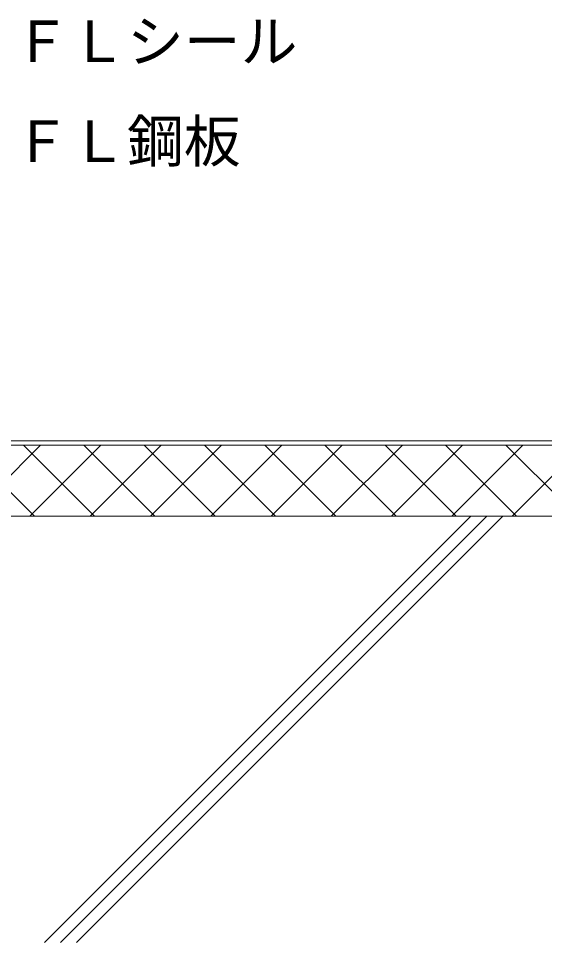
# Model space of a CAD drawing. Units: millimetres, scale not verified. Extents: x -675 to 675, y -471 to 460.
# Drawn here: x -185.1 to 0, y -246.2 to 78.8 of the extents above; entities that cross this region are included whole.
import ezdxf
from ezdxf.enums import TextEntityAlignment as Align

# ---------------------------------------------------------------- set-up
doc = ezdxf.new("R2010")
doc.units = ezdxf.units.MM
doc.header["$LTSCALE"] = 5
for name, color, linetype, lineweight in [('1-3_断熱材', 30, 'Continuous', 18), ('1-4_リベットルーフ', 6, 'Continuous', 18), ('1-A_元図・躯体', 7, 'Continuous', 18), ('E-E', 7, 'Continuous', 18)]:
    doc.layers.add(name, color=color, linetype=linetype, lineweight=lineweight)
doc.styles.add('ＭＳ ゴシック', font='')
doc.styles.get('ＭＳ ゴシック').set_extended_font_data('MS Gothic')

msp = doc.modelspace()

# ---------------------------------------------------------------- linework, layer by layer
at = {"layer": '1-3_断熱材', "color": 2}
for p, q in [((-221.598, -71.245), (329.376, -71.245)), ((-267.724, -96.245), (432.276, -96.245))]:
    msp.add_line(p, q, dxfattribs=at)
at = {"layer": '1-3_断熱材'}
for p, q in [((-204.526, -71.245), (-179.526, -96.245)), ((-202.311, -96.245), (-177.311, -71.245)), ((-183.313, -71.245), (-158.313, -96.245)), ((-181.098, -96.245), (-156.098, -71.245)), ((-162.1, -71.245), (-137.1, -96.245)), ((-159.885, -96.245), (-134.885, -71.245)), ((-140.887, -71.245), (-115.887, -96.245)), ((-138.672, -96.245), (-113.672, -71.245)), ((-119.673, -71.245), (-94.673, -96.245)), ((-117.459, -96.245), (-92.459, -71.245)), ((-98.46, -71.245), (-73.46, -96.245)), ((-96.245, -96.245), (-71.245, -71.245)), ((-77.247, -71.245), (-52.247, -96.245)), ((-75.032, -96.245), (-50.032, -71.245)), ((-56.034, -71.245), (-31.034, -96.245)), ((-53.819, -96.245), (-28.819, -71.245)), ((-34.821, -71.245), (-9.821, -96.245)), ((-32.606, -96.245), (-7.606, -71.245)), ((-13.607, -71.245), (11.393, -96.245)), ((-11.393, -96.245), (13.607, -71.245))]:
    msp.add_line(p, q, dxfattribs=at)
at = {"layer": '1-4_リベットルーフ'}
for p, q in [((-201.96, -71.245), (284.424, -71.245)), ((-201.339, -69.745), (284.022, -69.745))]:
    msp.add_line(p, q, dxfattribs=at)
at = {"layer": '1-A_元図・躯体'}
for p, q in [((-175.983, -246.245), (-25.983, -96.245)), ((-170.326, -246.245), (-20.326, -96.245)), ((-164.669, -246.245), (-14.669, -96.245))]:
    msp.add_line(p, q, dxfattribs=at)

# ---------------------------------------------------------------- texts
at = {"layer": 'E-E', "style": 'ＭＳ ゴシック'}
for s, p in [('ＦＬシール', (-186.91, 59.075)), ('ＦＬ鋼板', (-186.901, 23.922))]:
    msp.add_text(s, height=14.66, dxfattribs=at).set_placement(p, align=Align.BOTTOM_LEFT)

doc.saveas('drawing.dxf')
